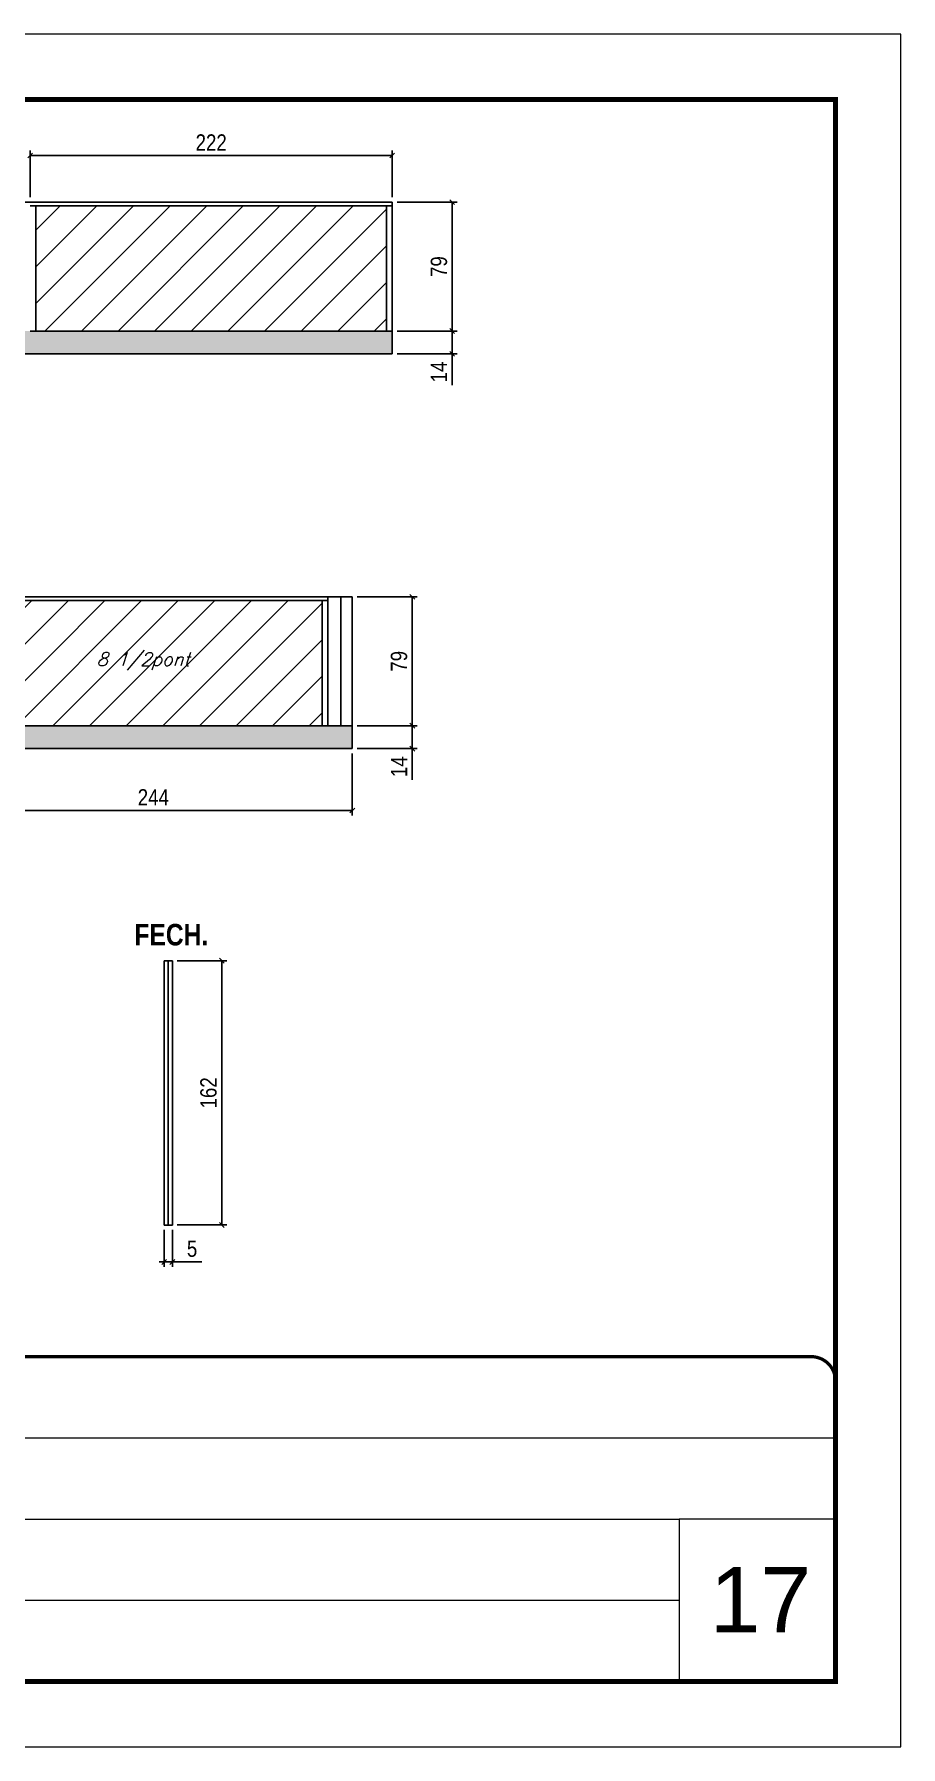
# Model space of a CAD drawing. Extents: x 13154 to 22413, y 1253 to 30260.
# Drawn here: x 14108 to 14639, y 24225 to 25275 of the extents above; entities that cross this region are included whole.
import ezdxf

# ---------------------------------------------------------------- set-up
doc = ezdxf.new("R2010")
doc.units = 0
doc.linetypes.add('CONTINUO', pattern=[0])
doc.linetypes.add('DASHED', pattern=[0.75, 0.5, -0.25])
for name, color, linetype, lineweight in [('CARIMBO', 255, 'Continuous', 9), ('Folhas', 255, 'Continuous', 9), ('Hachura', 251, 'Continuous', 9), ('SARRAFO DE PRESSAO', 251, 'DASHED', 9)]:
    doc.layers.add(name, color=color, linetype=linetype, lineweight=lineweight)
for name, color, linetype in [('COTA', 241, 'Continuous'), ('NOMENCLATURA', 7, 'Continuous'), ('Painéis', 200, 'Continuous'), ('SARR_2.2x7', 40, 'Continuous'), ('SARR_3.5x7', 81, 'Continuous'), ('SARR_EDITAR', 141, 'Continuous'), ('texto', 7, 'Continuous')]:
    doc.layers.add(name, color=color, linetype=linetype)
doc.styles.add('ARIAL', font='arial.ttf')
doc.styles.add('COTA TECNICA', font='techl___.ttf', dxfattribs={"height": 10})
doc.styles.add('Romans', font='romans.shx')
doc.styles.add('TECNICA', font='techb___.ttf', dxfattribs={"height": 10})
doc.dimstyles.new('PAINEL', dxfattribs={"dimtxt": 10, "dimasz": 3, "dimexe": 3, "dimexo": 3, "dimgap": 3, "dimtad": 1, "dimdec": 1, "dimzin": 12, "dimdsep": 46, "dimtxsty": 'COTA TECNICA', "dimblk1": 'OBLIQUE', "dimblk2": 'OBLIQUE', "dimsah": 1, "dimcen": 0.9, "dimclrd": 4, "dimclre": 4, "dimclrt": 240, "dimadec": 1, "dimazin": 3, "dimtfac": 1, "dimtdec": 1, "dimtmove": 0, "dimatfit": 3, "dimfxl": 1, "dimtolj": 1, "dimtzin": 12, "dimarcsym": 0})

# ---------------------------------------------------------------- blocks, each defined once
blk = doc.blocks.new('9999999999')
at = {"color": 30, "linetype": 'CONTINUO'}
for p, q in [((98564.6, 34379.6), (99584, 34379.6)), ((98564.6, 34329.8), (99488, 34329.8)), ((99584, 34329.8), (99488, 34329.8)), ((99488, 34329.8), (99488, 34230.2)), ((98564.6, 34280), (99488, 34280))]:
    blk.add_line(p, q, dxfattribs=at)
at = {"color": 30, "linetype": 'CONTINUO', "const_width": 2}
blk.add_lwpolyline([(99584, 34230.2), (99584, 34414.4, 0.414214), (99569, 34429.4), (98229, 34429.4, 0.414214), (98214, 34414.4), (98214, 34245.2, 0.414214), (98229, 34230.2), (99584, 34230.2)], format="xyb", dxfattribs=at)
at = {"layer": 'Folhas'}
blk.add_lwpolyline([(98139, 34190.2), (99624, 34190.2), (99624, 35240.2), (98139, 35240.2)], close=True, dxfattribs=at)
at = {"layer": 'Folhas', "color": 30, "const_width": 3}
blk.add_lwpolyline([(98214, 34230.2), (99584, 34230.2), (99584, 35200.2), (98214, 35200.2)], close=True, dxfattribs=at)
blk = doc.blocks.new('_Oblique')
at = {"color": 0, "linetype": 'ByBlock', "lineweight": -2}
blk.add_line((-0.5, -0.5), (0.5, 0.5), dxfattribs=at)
blk = doc.blocks.new('*D360')
at = {"layer": 'COTA', "color": 4, "lineweight": -2, "transparency": 16777216}
for p, q in [((14105.5, 25174.9), (14105.5, 25203.5)), ((14105.5, 25200.5), (14327.5, 25200.5)), ((14327.5, 25174.9), (14327.5, 25203.5))]:
    blk.add_line(p, q, dxfattribs=at)
at = {"layer": 'Defpoints', "color": 0, "transparency": 16777216}
for p in [(14327.5, 25200.5), (14105.5, 25171.9), (14327.5, 25171.9)]:
    blk.add_point(p, dxfattribs=at)
at = {"layer": 'COTA', "color": 4, "lineweight": -2, "transparency": 16777216, "xscale": 3, "yscale": 3, "zscale": 3, "rotation": 180}
blk.add_blockref('_Oblique', (14105.5, 25200.5), dxfattribs=at)
at = {"layer": 'COTA', "color": 4, "lineweight": -2, "transparency": 16777216, "xscale": 3, "yscale": 3, "zscale": 3}
blk.add_blockref('_Oblique', (14327.5, 25200.5), dxfattribs=at)
at = {"layer": 'COTA', "color": 240, "transparency": 16777216, "insert": (14216.5, 25208.5), "char_height": 10, "attachment_point": 5, "style": 'COTA TECNICA'}
blk.add_mtext('\\A1;222', dxfattribs=at)
blk = doc.blocks.new('*D364')
at = {"layer": 'COTA', "color": 4, "lineweight": -2, "transparency": 16777216}
for p, q in [((14330.5, 25092.9), (14367.3, 25092.9)), ((14364.3, 25092.9), (14364.3, 25078.9)), ((14330.5, 25078.9), (14367.3, 25078.9)), ((14364.3, 25078.9), (14364.3, 25059.7))]:
    blk.add_line(p, q, dxfattribs=at)
at = {"layer": 'Defpoints', "color": 0, "transparency": 16777216}
for p in [(14327.5, 25092.9), (14327.5, 25078.9), (14364.3, 25078.9)]:
    blk.add_point(p, dxfattribs=at)
at = {"layer": 'COTA', "color": 4, "lineweight": -2, "transparency": 16777216, "xscale": 3, "yscale": 3, "zscale": 3}
for p, rotation in [((14364.3, 25092.9), 90), ((14364.3, 25078.9), 270)]:
    blk.add_blockref('_Oblique', p, dxfattribs=dict(at, rotation=rotation))
at = {"layer": 'COTA', "color": 240, "transparency": 16777216, "insert": (14356.2, 25067.8), "char_height": 10, "attachment_point": 5, "rotation": 90, "style": 'COTA TECNICA'}
blk.add_mtext('\\A1;14', dxfattribs=at)
blk = doc.blocks.new('*D365')
at = {"layer": 'COTA', "color": 4, "lineweight": -2, "transparency": 16777216}
for p, q in [((14330.5, 25171.9), (14367.3, 25171.9)), ((14364.3, 25092.9), (14364.3, 25171.9)), ((14330.5, 25092.9), (14367.3, 25092.9))]:
    blk.add_line(p, q, dxfattribs=at)
at = {"layer": 'Defpoints', "color": 0, "transparency": 16777216}
for p in [(14327.5, 25171.9), (14364.3, 25171.9), (14327.5, 25092.9)]:
    blk.add_point(p, dxfattribs=at)
at = {"layer": 'COTA', "color": 4, "lineweight": -2, "transparency": 16777216, "xscale": 3, "yscale": 3, "zscale": 3}
for p, rotation in [((14364.3, 25171.9), 90), ((14364.3, 25092.9), 270)]:
    blk.add_blockref('_Oblique', p, dxfattribs=dict(at, rotation=rotation))
at = {"layer": 'COTA', "color": 240, "transparency": 16777216, "insert": (14356.2, 25132.4), "char_height": 10, "attachment_point": 5, "rotation": 90, "style": 'COTA TECNICA'}
blk.add_mtext('\\A1;79', dxfattribs=at)
blk = doc.blocks.new('*D368')
at = {"layer": 'COTA', "color": 4, "lineweight": -2, "transparency": 16777216}
for p, q in [((14306, 24929.9), (14342.8, 24929.9)), ((14339.8, 24850.9), (14339.8, 24929.9)), ((14306, 24850.9), (14342.8, 24850.9))]:
    blk.add_line(p, q, dxfattribs=at)
at = {"layer": 'Defpoints', "color": 0, "transparency": 16777216}
for p in [(14303, 24929.9), (14339.8, 24929.9), (14303, 24850.9)]:
    blk.add_point(p, dxfattribs=at)
at = {"layer": 'COTA', "color": 4, "lineweight": -2, "transparency": 16777216, "xscale": 3, "yscale": 3, "zscale": 3}
for p, rotation in [((14339.8, 24929.9), 90), ((14339.8, 24850.9), 270)]:
    blk.add_blockref('_Oblique', p, dxfattribs=dict(at, rotation=rotation))
at = {"layer": 'COTA', "color": 240, "transparency": 16777216, "insert": (14331.7, 24890.4), "char_height": 10, "attachment_point": 5, "rotation": 90, "style": 'COTA TECNICA'}
blk.add_mtext('\\A1;79', dxfattribs=at)
blk = doc.blocks.new('*D369')
at = {"layer": 'COTA', "color": 4, "lineweight": -2, "transparency": 16777216}
for p, q in [((14306, 24850.9), (14342.8, 24850.9)), ((14339.8, 24850.9), (14339.8, 24836.9)), ((14306, 24836.9), (14342.8, 24836.9)), ((14339.8, 24836.9), (14339.8, 24817.8))]:
    blk.add_line(p, q, dxfattribs=at)
at = {"layer": 'Defpoints', "color": 0, "transparency": 16777216}
for p in [(14303, 24850.9), (14303, 24836.9), (14339.8, 24836.9)]:
    blk.add_point(p, dxfattribs=at)
at = {"layer": 'COTA', "color": 4, "lineweight": -2, "transparency": 16777216, "xscale": 3, "yscale": 3, "zscale": 3}
for p, rotation in [((14339.8, 24850.9), 90), ((14339.8, 24836.9), 270)]:
    blk.add_blockref('_Oblique', p, dxfattribs=dict(at, rotation=rotation))
at = {"layer": 'COTA', "color": 240, "transparency": 16777216, "insert": (14331.7, 24825.8), "char_height": 10, "attachment_point": 5, "rotation": 90, "style": 'COTA TECNICA'}
blk.add_mtext('\\A1;14', dxfattribs=at)
blk = doc.blocks.new('*D371')
at = {"layer": 'COTA', "color": 4, "lineweight": -2, "transparency": 16777216}
for p, q in [((14059, 24847.9), (14059, 24795.9)), ((14303, 24833.9), (14303, 24795.9)), ((14059, 24798.9), (14303, 24798.9))]:
    blk.add_line(p, q, dxfattribs=at)
at = {"layer": 'Defpoints', "color": 0, "transparency": 16777216}
for p in [(14059, 24850.9), (14303, 24836.9), (14303, 24798.9)]:
    blk.add_point(p, dxfattribs=at)
at = {"layer": 'COTA', "color": 4, "lineweight": -2, "transparency": 16777216, "xscale": 3, "yscale": 3, "zscale": 3, "rotation": 180}
blk.add_blockref('_Oblique', (14059, 24798.9), dxfattribs=at)
at = {"layer": 'COTA', "color": 4, "lineweight": -2, "transparency": 16777216, "xscale": 3, "yscale": 3, "zscale": 3}
blk.add_blockref('_Oblique', (14303, 24798.9), dxfattribs=at)
at = {"layer": 'COTA', "color": 240, "transparency": 16777216, "insert": (14181, 24807), "char_height": 10, "attachment_point": 5, "style": 'COTA TECNICA'}
blk.add_mtext('\\A1;244', dxfattribs=at)
blk = doc.blocks.new('*D380')
at = {"layer": 'COTA', "color": 4, "lineweight": -2, "transparency": 16777216}
for p, q in [((14195.7, 24706.8), (14226, 24706.8)), ((14223, 24706.8), (14223, 24544.8)), ((14195.7, 24544.8), (14226, 24544.8))]:
    blk.add_line(p, q, dxfattribs=at)
at = {"layer": 'Defpoints', "color": 0, "transparency": 16777216}
for p in [(14192.7, 24706.8), (14192.7, 24544.8), (14223, 24544.8)]:
    blk.add_point(p, dxfattribs=at)
at = {"layer": 'COTA', "color": 4, "lineweight": -2, "transparency": 16777216, "xscale": 3, "yscale": 3, "zscale": 3}
for p, rotation in [((14223, 24706.8), 90), ((14223, 24544.8), 270)]:
    blk.add_blockref('_Oblique', p, dxfattribs=dict(at, rotation=rotation))
at = {"layer": 'COTA', "color": 240, "transparency": 16777216, "insert": (14214.9, 24625.8), "char_height": 10, "attachment_point": 5, "rotation": 90, "style": 'COTA TECNICA'}
blk.add_mtext('\\A1;162', dxfattribs=at)
blk = doc.blocks.new('*D381')
at = {"layer": 'COTA', "color": 4, "lineweight": -2, "transparency": 16777216}
for p, q in [((14187.7, 24541.8), (14187.7, 24519.1)), ((14192.7, 24541.8), (14192.7, 24519.1)), ((14187.7, 24522.1), (14184.7, 24522.1)), ((14187.7, 24522.1), (14192.7, 24522.1)), ((14192.7, 24522.1), (14210.8, 24522.1))]:
    blk.add_line(p, q, dxfattribs=at)
at = {"layer": 'Defpoints', "color": 0, "transparency": 16777216}
for p in [(14187.7, 24544.8), (14192.7, 24544.8), (14192.7, 24522.1)]:
    blk.add_point(p, dxfattribs=at)
at = {"layer": 'COTA', "color": 4, "lineweight": -2, "transparency": 16777216, "xscale": 3, "yscale": 3, "zscale": 3}
blk.add_blockref('_Oblique', (14187.7, 24522.1), dxfattribs=at)
at = {"layer": 'COTA', "color": 4, "lineweight": -2, "transparency": 16777216, "xscale": 3, "yscale": 3, "zscale": 3, "rotation": 180}
blk.add_blockref('_Oblique', (14192.7, 24522.1), dxfattribs=at)
at = {"layer": 'COTA', "color": 240, "transparency": 16777216, "insert": (14204.8, 24530.2), "char_height": 10, "attachment_point": 5, "style": 'COTA TECNICA'}
blk.add_mtext('\\A1;5', dxfattribs=at)

msp = doc.modelspace()

# ---------------------------------------------------------------- hatches: boundary and pattern name
at = {"layer": 'COTA'}
h = msp.add_hatch(dxfattribs=at)
h.set_pattern_fill('AR-CONC', color=256, scale=0.03)
h.set_pattern_definition([(50, (-3344.097, -3445.7253), (5.46554007, -0.47817257), [0.5715, -6.2865]), (355, (-3344.097, -3445.7253), (-1.0573026, 5.7317054), [0.4572, -5.0292175]), (100.451445, (-3343.6415, -3445.765), (4.4082374, 5.25353256), [0.4857003, -5.3427073]), (46.1842, (-3344.097, -3444.201), (8.1323712, -1.2612698), [0.85725, -9.42975]), (96.635558, (-3343.419, -3444.3064), (7.122124, 7.4227837), [0.7285507, -8.0140682]), (351.18415, (-3344.097, -3444.201), (7.122124, 7.4227837), [0.685799, -7.543792]), (21, (-3343.335, -3444.5823), (4.54843174, -3.06795595), [0.5715, -6.2865]), (326, (-3343.335, -3444.5823), (1.85406085, 5.525639), [0.4572, -5.0292]), (71.451445, (-3342.956, -3444.838), (6.4024926, 2.4576831), [0.4857003, -5.3426981]), (37.5, (-3344.097, -3445.7253), (0.0926581, 2.53665117), [0, -4.96824, 0, -5.1054, 0, -5.04825]), (7.5, (-3344.097, -3445.7253), (2.00458988, 3.00541724), [0, -2.91084, 0, -4.85394, 0, -1.92405]), (327.5, (-3345.7962, -3445.7253), (4.06771786, -0.17186232), [0, -1.905, 0, -5.9436, 0, -7.8867]), (317.5, (-3346.5582, -3445.7253), (4.44387544, 0.76279473), [0, -2.4765, 0, -3.94716, 0, -5.6007])])
h.paths.add_polyline_path([(14327.49, 25078.85), (14327.49, 25092.85), (14105.49, 25092.85), (13387.49, 25092.85), (13387.49, 25078.85), (14003.99, 25078.85)])
h.paths.add_polyline_path([(13875.49, 24850.88), (13387.49, 24850.88), (13387.49, 24836.88), (14302.99, 24836.88), (14302.99, 24850.88)])
at = {"layer": 'Hachura', "linetype": 'ByBlock'}
h = msp.add_hatch(dxfattribs=at)
h.set_pattern_fill('ANSI31', color=256, scale=5)
h.paths.add_polyline_path([(13878.99, 25169.65), (13878.99, 25092.85), (13997.49, 25092.85), (13997.49, 25169.65)])
h.paths.add_polyline_path([(14101.99, 25169.65), (13997.49, 25169.65), (13997.49, 25092.85), (14101.99, 25092.85)])
h.paths.add_polyline_path([(14108.99, 25169.65), (14108.99, 25092.85), (14323.99, 25092.85), (14323.99, 25169.65)])
h.paths.add_polyline_path([(13390.99, 24927.68), (13390.99, 24850.88), (13627.99, 24850.88), (13627.99, 24927.68)])
h = msp.add_hatch(dxfattribs=at)
h.set_pattern_fill('ANSI31', color=256, scale=5)
h.paths.add_polyline_path([(13878.99, 24927.68), (13878.99, 24850.88), (14055.49, 24850.88), (14055.49, 24927.68)])
h.paths.add_polyline_path([(14062.49, 24850.88), (14284.49, 24850.88), (14284.49, 24927.68), (14062.49, 24927.68)])

# ---------------------------------------------------------------- linework, layer by layer
at = {"layer": 'COTA'}
for p, q in [((14327.49, 25078.85), (14327.49, 25092.85)), ((14003.99, 25078.85), (14327.49, 25078.85)), ((14302.99, 24836.88), (14302.99, 24850.88)), ((13387.49, 24836.88), (14302.99, 24836.88))]:
    msp.add_line(p, q, dxfattribs=at)
at = {"layer": 'Painéis', "linetype": 'Continuous'}
for p, q in [((13387.49, 25171.85), (14327.49, 25171.85)), ((14327.49, 25092.85), (14327.49, 25171.85)), ((14105.49, 25092.85), (14327.49, 25092.85)), ((13387.49, 24929.88), (14302.99, 24929.88)), ((14302.99, 24850.88), (14302.99, 24929.88)), ((13875.49, 24850.88), (14302.99, 24850.88)), ((14187.71, 24544.75), (14187.71, 24706.75)), ((14187.71, 24706.75), (14192.71, 24706.75)), ((14192.71, 24706.75), (14192.71, 24544.75)), ((14192.71, 24544.75), (14187.71, 24544.75))]:
    msp.add_line(p, q, dxfattribs=at)
at = {"layer": 'SARR_2.2x7', "linetype": 'Continuous'}
for p, q in [((14327.49, 25169.65), (14105.49, 25169.65)), ((14287.99, 24927.68), (14058.99, 24927.68)), ((14295.99, 24929.88), (14295.99, 24850.88))]:
    msp.add_line(p, q, dxfattribs=at)
at = {"layer": 'SARR_3.5x7'}
for p, q in [((14108.99, 25169.65), (14108.99, 25092.85)), ((14323.99, 25169.65), (14323.99, 25092.85)), ((14284.49, 24927.68), (14284.49, 24850.88)), ((14287.99, 24929.88), (14287.99, 24850.88))]:
    msp.add_line(p, q, dxfattribs=at)
at = {"layer": 'SARR_EDITAR'}
msp.add_line((14190.21, 24544.75), (14190.21, 24706.75), dxfattribs=at)

# ---------------------------------------------------------------- block references
at = {"layer": 'SARRAFO DE PRESSAO', "color": 6, "linetype": 'ByBlock'}
msp.add_blockref('9999999999', (-84984.6, -9965.33), dxfattribs=at)

# ---------------------------------------------------------------- texts
at = {"layer": 'CARIMBO', "style": 'ARIAL'}
msp.add_text('17', height=40, dxfattribs=at).set_placement((14522.24, 24295.02))
at = {"layer": 'NOMENCLATURA', "style": 'TECNICA'}
msp.add_text('FECH.', height=13.2, dxfattribs=at).set_placement((14169.37, 24716.21))
at = {"layer": 'texto', "color": 2, "insert": (14174.74, 24890.38), "char_height": 8, "attachment_point": 5, "style": 'Romans'}
msp.add_mtext('{\\Q19;\\C256;8 1/2pont}', dxfattribs=at)

# ---------------------------------------------------------------- dimensions: what is measured, and where the dimension line sits
at = {"layer": 'COTA'}
for base, p1, p2, picture, middle in [((14327.49, 25200.48), (14105.49, 25171.85), (14327.49, 25171.85), '*D360', (14216.49, 25208.48)), ((14302.99, 24798.92), (14058.99, 24850.88), (14302.99, 24836.88), '*D371', (14180.99, 24806.99)), ((14192.71, 24522.11), (14187.71, 24544.75), (14192.71, 24544.75), '*D381', (14204.76, 24530.22))]:
    dim = msp.add_linear_dim(base=base, p1=p1, p2=p2, dimstyle='PAINEL', dxfattribs=at)
    dim.commit()
    dim.dimension.update_dxf_attribs({"geometry": picture, "text_midpoint": middle})
for base, p1, p2, picture, middle in [((14364.28, 25171.85), (14327.49, 25092.85), (14327.49, 25171.85), '*D365', (14356.18, 25132.35)), ((14364.28, 25078.85), (14327.49, 25092.85), (14327.49, 25078.85), '*D364', (14356.21, 25067.8)), ((14339.78, 24929.88), (14302.99, 24850.88), (14302.99, 24929.88), '*D368', (14331.68, 24890.38)), ((14339.78, 24836.88), (14302.99, 24850.88), (14302.99, 24836.88), '*D369', (14331.71, 24825.82)), ((14223.05, 24544.75), (14192.71, 24706.75), (14192.71, 24544.75), '*D380', (14214.94, 24625.75))]:
    dim = msp.add_linear_dim(base=base, p1=p1, p2=p2, angle=90, dimstyle='PAINEL', dxfattribs=at)
    dim.commit()
    dim.dimension.update_dxf_attribs({"geometry": picture, "text_midpoint": middle})

doc.saveas('drawing.dxf')
